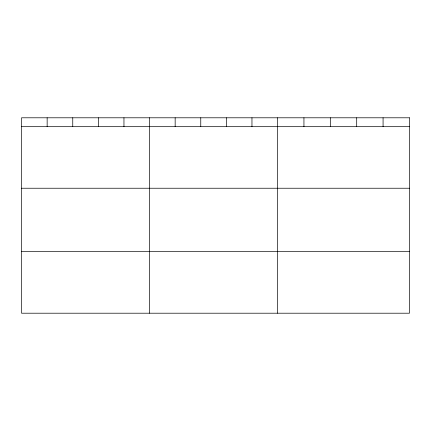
<?xml version="1.0" encoding="UTF-8"?>
<svg xmlns="http://www.w3.org/2000/svg" width="431" height="431" viewBox="0 0 431 431"><rect width="100%" height="100%" fill="white"/><g stroke="black" fill="none" stroke-linecap="round" stroke-linejoin="round"><path stroke-width="0.65" d="M21.55 126.682L409.45 126.682M21.55 188.234L409.45 188.234M21.55 251.656L409.45 251.656M383.073 117.792L383.073 126.682M356.696 117.792L356.696 126.682M330.318 117.792L330.318 126.682M303.941 117.792L303.941 126.682M277.564 117.792L277.564 313.208M251.963 117.792L251.963 126.682M226.361 117.792L226.361 126.682M200.76 117.792L200.76 126.682M175.158 117.792L175.158 126.682M149.557 117.792L149.557 313.208M123.956 117.792L123.956 126.682M98.354 117.792L98.354 126.682M72.753 117.792L72.753 126.682M47.151 117.792L47.151 126.682M409.45 117.792L21.55 117.792L21.55 313.208L409.45 313.208L409.45 117.792"/></g></svg>
